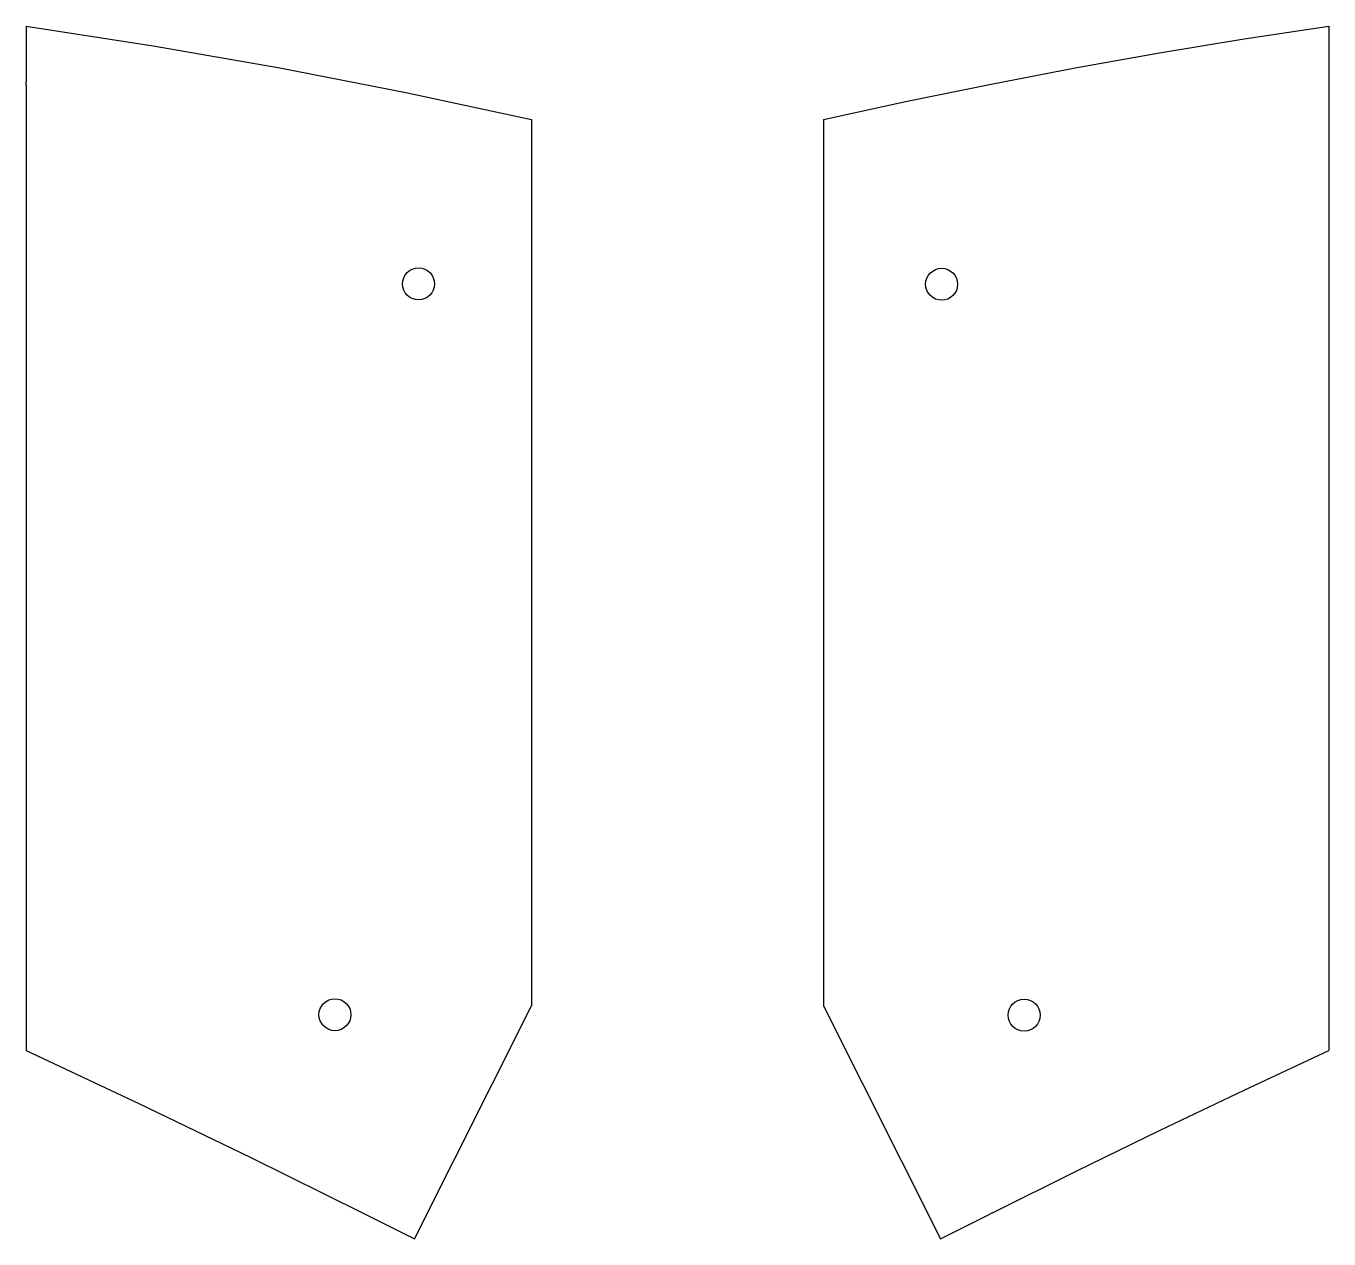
# Model space of a CAD drawing. Header units: millimetres. Extents: x 130.5 to 220.1, y -81.7 to 1.7.
import ezdxf

# ---------------------------------------------------------------- set-up
doc = ezdxf.new("R2010")
doc.units = ezdxf.units.MM
doc.layers.get('0').update_dxf_attribs({"linetype": 'CONTINUOUS'})

msp = doc.modelspace()

# ---------------------------------------------------------------- linework, layer by layer
for p, q in [((130.5, 1.729), (139.24, 0.373)), ((130.5, 1.729), (130.5, -2.111)), ((214.296, 0.844), (220.126, 1.729)), ((220.126, 1.729), (220.126, -2.111)), ((139.24, 0.373), (147.952, -1.152)), ((208.478, -0.117), (214.296, 0.844)), ((202.673, -1.152), (208.478, -0.117)), ((147.952, -1.152), (156.633, -2.844)), ((196.882, -2.261), (202.673, -1.152)), ((130.5, -2.313), (130.5, -2.111)), ((130.5, -2.313), (130.5, -68.72)), ((191.106, -3.445), (196.882, -2.261)), ((220.126, -2.111), (220.126, -2.313)), ((220.126, -2.313), (220.126, -68.72)), ((156.633, -2.844), (165.28, -4.703)), ((185.346, -4.703), (191.106, -3.445)), ((165.28, -4.703), (165.28, -65.635)), ((185.346, -4.703), (185.346, -65.635)), ((157.21, -81.669), (165.28, -65.635)), ((185.346, -65.635), (193.415, -81.669)), ((130.5, -68.72), (138.255, -72.349)), ((214.305, -71.433), (220.126, -68.72)), ((208.509, -74.196), (214.305, -71.433)), ((138.255, -72.349), (145.968, -76.066)), ((202.736, -77.009), (208.509, -74.196)), ((145.968, -76.066), (153.637, -79.871)), ((196.988, -79.871), (202.736, -77.009)), ((153.637, -79.871), (153.816, -79.961)), ((153.816, -79.961), (157.21, -81.669)), ((193.415, -81.669), (196.809, -79.961)), ((196.988, -79.871), (196.809, -79.961))]:
    msp.add_line(p, q)
for centre in [(157.5, -16), (193.484, -16.025), (151.75, -66.25), (199.163, -66.283)]:
    msp.add_circle(centre, 1.1)

doc.saveas('drawing.dxf')
